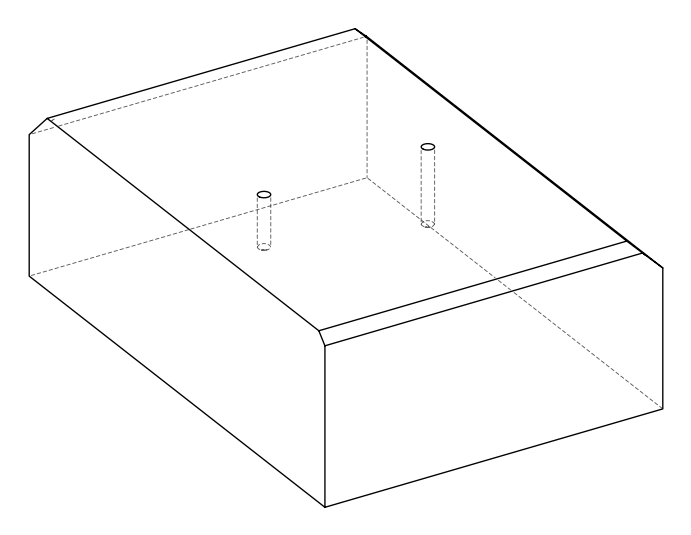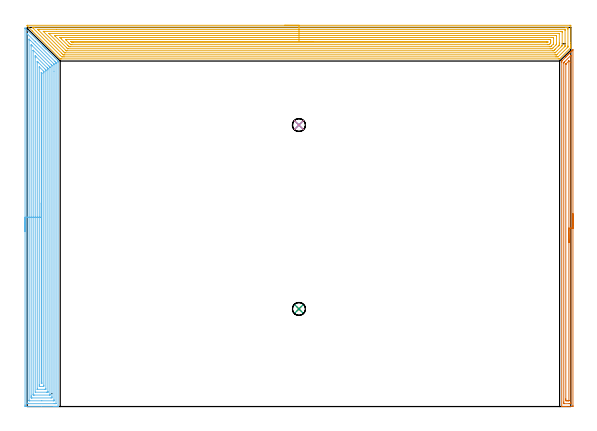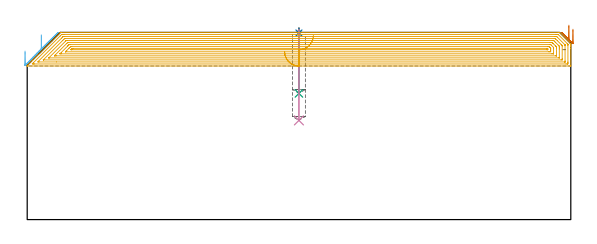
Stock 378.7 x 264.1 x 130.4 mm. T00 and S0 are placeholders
(PLAN: 7 operations, 2 tool changes, 51.6 min)
(1 SPOT_DRILL | STEP1POCKET | NXT0321_9005460120000 | 0.03 min | 0 mm3)
(2 SPOT_DRILL_1 | STEP1POCKET_1 | NXT0321_9005460120000 | 0.03 min | 1 mm3)
(3 DRILL_BLIND_HOLE_INTO_CENTER | STEP1POCKET | UGT0301_485 | 0.18 min | 2575 mm3)
(4 DRILL_BLIND_HOLE_INTO_CENTER_1 | STEP1POCKET_1 | UGT0301_485 | 0.25 min | 3766 mm3)
(5 AREA_MILL | FG_CHAMFER_SURFACE | UGT0205_001 | 26.63 min | 103472 mm3)
(6 AREA_MILL_1 | FG_CHAMFER_SURFACE_1 | UGT0205_001 | 18.39 min | 65902 mm3)
(7 AREA_MILL_2 | FG_CHAMFER_SURFACE_2 | UGT0205_001 | 6.09 min | 7398 mm3)
(TOOL NXT0321_9005460120000 | NC Spot Drill, 142deg, 12mm, Carbide, Uncoated | D12 PA142 FL30 Z2)
(TOOL UGT0301_485 | Carbide Drill 9.0 mm | D9 PA118 FL81 Z2)
(TOOL UGT0205_001 | Chamfer Mill 20 x 3 x 45 deg. | D20 FL50 Z2)
(OP 1 SPOT_DRILL)
G17 G21 G94 G90
T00 M6
G54
G17 G0 G90 X189.3 Y68. S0 M3
G43 Z140.4 H0
G94 G81 G98 Z130.013 F250. R133.4
G80
M5
M2
(OP 2 SPOT_DRILL_1)
G17 G21 G94 G90
T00 M6
G54
G17 G0 G90 X189.3 Y196.1 S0 M3
G43 Z140.4 H0
G94 G81 G98 Z130.013 F250. R133.4
G80
M5
M2
(OP 3 DRILL_BLIND_HOLE_INTO_CENTER)
G17 G21 G94 G90
T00 M6
G54
G17 G0 G90 X189.3 Y68. S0 M3
G43 Z140.4 H0
G94 G81 G98 Z87.9 F250. R132.4
G80
M5
M2
(OP 4 DRILL_BLIND_HOLE_INTO_CENTER_1)
G17 G21 G94 G90
T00 M6
G54
G17 G0 G90 X189.3 Y196.1 S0 M3
G43 Z140.4 H0
G94 G81 G98 Z69.1 F250. R132.4
G80
M5
M2
(OP 5 AREA_MILL)
G17 G21 G94 G90
T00 M6
G54
G17 G0 G90 X179.35 Y265.6 S1061 M3
G43 Z140.4 H0
Z117.
G94 G1 X179.388 Z116.128 F250.
X179.502 Z115.263
X179.691 Z114.412
X179.953 Z113.58
X180.287 Z112.774
X180.69 Z112.
X181.158 Z111.264
X181.69 Z110.572
X182.279 Z109.929
X182.922 Z109.34
X183.614 Z108.808
X184.35 Z108.34
X185.124 Z107.937
X185.93 Z107.603
X186.762 Z107.341
X187.614 Z107.152
X188.478 Z107.038
X189.35 Z107.
X378.067
X378.389 Y265.597 Z107.002
X378.69 Y265.592 Z107.006
X378.7 Y265.287 Z107.31
Y253.455 Z119.14
Y252.044 Z120.553
Y251.675 Z120.921
Y250.936 Z121.663
Y250.633 Z121.967
X378.695 Y250.024 Z122.573
X378.69 Y249.993 Z122.604
X378.433 Y249.732 Z122.866
X370.955 Y242.255 Z130.344
X370.912 Y242.215 Z130.385
X370.9 Y242.207 Z130.393
X370.018 Y242.2 Z130.4
X23.887
X23.075 Y242.205 Z130.395
X23. Y242.207 Z130.393
X22.993
X3.533 Y261.666 Z110.932
X0.173 Y265.027 Z107.572
X0.005 Y265.191 Z107.401
X0.001 Y265.21 Z107.382
X0. Y265.395 Z107.199
X0.002 Y265.591 Z107.006
X0.043 Y265.595 Z107.005
X0.185 Y265.6 Z107.
X189.35
Y264.186 Z108.414
X375.384
X376.232 Y264.183 Z108.417
X376.279 Y264.179 Z108.421
X376.69 Y264.137 Z108.463
X376.697 Y263.72 Z108.88
X376.699 Y263.247 Z109.353
X376.7 Y262.827 Z109.773
Y251.256 Z121.344
X376.697 Y250.785 Z121.815
X376.693 Y250.575 Z122.025
X376.69 Y250.472 Z122.128
X376.651 Y250.413 Z122.187
X376.279 Y250.029 Z122.571
X376.211 Y249.961 Z122.639
X370.018 Y243.769 Z128.831
X369.963 Y243.718 Z128.882
X369.902 Y243.663 Z128.937
X369.169 Y243.618 Z128.982
X369.123 Y243.616 Z128.984
X368.278 Y243.614 Z128.986
X25.725
X24.829 Y243.616 Z128.984
X24.781 Y243.618 Z128.982
X23.998 Y243.663 Z128.937
X23.887 Y243.768 Z128.832
X23.096 Y244.553 Z128.047
X22.993 Y244.657 Z127.943
X4.21 Y263.441 Z109.159
X3.525 Y264.137 Z108.463
X4.165 Y264.182 Z108.418
X4.21 Y264.183 Z108.417
X5.055 Y264.186 Z108.414
X189.35
Y262.772 Z109.828
X374.49 Y262.771 Z109.829
X374.629 Y262.77 Z109.83
X374.678 Y262.767 Z109.833
X374.685 Y262.766 Z109.834
X374.69 Y262.755 Z109.845
X374.695 Y262.705 Z109.895
X374.698 Y262.566 Z110.034
X374.7 Y262.356 Z110.244
Y262.147 Z110.453
Y251.466 Z121.134
X374.697 Y251.125 Z121.475
X374.693 Y250.955 Z121.645
X374.69 Y250.914 Z121.686
X374.665 Y250.876 Z121.724
X374.582 Y250.785 Z121.815
X374.537 Y250.737 Z121.863
X374.49 Y250.689 Z121.911
X369.123 Y245.323 Z127.277
X368.858 Y245.07 Z127.53
X368.82 Y245.035 Z127.565
X368.765 Y245.033 Z127.567
X368.644 Y245.03 Z127.57
X368.229 Y245.029 Z127.571
X367.752 Y245.028 Z127.572
X26.093 Y245.029 Z127.571
X25.676 Y245.03 Z127.57
X25.194 Y245.033 Z127.567
X25.099 Y245.035 Z127.565
X24.916 Y245.195 Z127.405
X24.781 Y245.32 Z127.28
X24.656 Y245.444 Z127.156
X23.887 Y246.212 Z126.388
X7.788 Y262.312 Z110.288
X7.747 Y262.356 Z110.244
X7.378 Y262.765 Z109.835
X7.788 Y262.768 Z109.832
X8.266 Y262.771 Z109.829
X20.421 Y262.772 Z109.828
X189.35
Y261.357 Z111.243
X371.917
X372.615 Y261.35 Z111.25
X372.69 Y261.347 Z111.253
X372.693 Y261.243 Z111.357
X372.697 Y261.021 Z111.579
X372.7 Y260.577 Z112.023
Y251.676 Z120.924
X372.69 Y251.453 Z121.147
X372.685 Y251.345 Z121.255
X372.615 Y251.272 Z121.328
X372.416 Y251.068 Z121.532
X372.136 Y250.785 Z121.815
X371.972 Y250.62 Z121.98
X369.295 Y247.943 Z124.657
X368.229 Y246.878 Z125.722
X367.955 Y246.606 Z125.994
X367.863 Y246.519 Z126.081
X367.806 Y246.467 Z126.133
X367.773 Y246.45 Z126.15
X367.225 Y246.443 Z126.157
X26.46
X26.265 Y246.445 Z126.155
X26.167 Y246.447 Z126.153
X26.122 Y246.449 Z126.151
X26.038 Y246.523 Z126.077
X25.676 Y246.875 Z125.725
X25.325 Y247.224 Z125.376
X24.781 Y247.767 Z124.833
X11.365 Y261.184 Z111.416
X11.256 Y261.296 Z111.304
X11.217 Y261.341 Z111.259
X11.209 Y261.351 Z111.249
X11.218 Y261.353 Z111.247
X11.266 Y261.355 Z111.245
X11.365 Y261.357 Z111.243
X11.475
X189.35
Y259.943 Z112.657
X370.018
X370.656 Y259.941 Z112.659
X370.683 Y259.938 Z112.662
X370.69 Y259.936 Z112.664
X370.696 Y259.901 Z112.699
X370.699 Y259.686 Z112.914
X370.7 Y253.666 Z118.934
Y252.776 Z119.824
X370.698 Y252.565 Z120.035
X370.691 Y251.895 Z120.705
X370.678 Y251.789 Z120.811
X370.569 Y251.675 Z120.925
X370.297 Y251.397 Z121.203
X370.018 Y251.116 Z121.484
X367.906 Y249.004 Z123.596
X367.335 Y248.433 Z124.167
X367.013 Y248.114 Z124.486
X366.819 Y247.926 Z124.674
X366.764 Y247.874 Z124.726
X366.692 Y247.863 Z124.737
X366.44 Y247.861 Z124.739
X365.804 Y247.857 Z124.743
X27.722 Y247.858 Z124.742
X27.464 Y247.86 Z124.74
X27.207 Y247.864 Z124.736
X27.142 Y247.868 Z124.732
X27.106 Y247.9 Z124.7
X27.031 Y247.971 Z124.629
X26.885 Y248.114 Z124.486
X15.313 Y259.686 Z112.914
X15.141 Y259.861 Z112.739
X15.082 Y259.926 Z112.674
X15.075 Y259.935 Z112.665
X15.088 Y259.937 Z112.663
X15.148 Y259.94 Z112.66
X15.321 Y259.942 Z112.658
X189.35 Y259.943 Z112.657
Y258.529 Z114.071
X368.229
X368.498 Y258.528 Z114.072
X368.62 Y258.525 Z114.075
X368.677 Y258.522 Z114.078
X368.691 Y258.515 Z114.085
X368.693 Y258.499 Z114.101
X368.699 Y258.328 Z114.272
X368.7 Y252.986 Z119.614
X368.698 Y252.565 Z120.035
X368.694 Y252.331 Z120.269
X368.69 Y252.273 Z120.327
X368.671 Y252.231 Z120.369
X368.62 Y252.176 Z120.424
X368.229 Y251.777 Z120.823
X368.178 Y251.725 Z120.875
X366.44 Y249.988 Z122.612
X366.347 Y249.894 Z122.706
X365.944 Y249.498 Z123.102
X365.806 Y249.366 Z123.234
X365.698 Y249.278 Z123.322
X365.546 Y249.275 Z123.325
X365.276 Y249.272 Z123.328
X364.651 Y249.271 Z123.329
X364.383
X28.359
X28.269 Y249.272 Z123.328
X28.215 Y249.275 Z123.325
X28.188 Y249.278 Z123.322
X28.164 Y249.295 Z123.305
X27.959 Y249.494 Z123.106
X27.553 Y249.894 Z122.706
X27.464 Y249.983 Z122.617
X19.415 Y258.033 Z114.567
X19.125 Y258.329 Z114.271
X18.983 Y258.476 Z114.124
X18.95 Y258.523 Z114.077
X18.985 Y258.524 Z114.076
X19.415 Y258.528 Z114.072
X19.683 Y258.529 Z114.071
X20.309
X189.35
Y257.115 Z115.485
X365.546
X366.342 Y257.114 Z115.486
X366.44 Y257.112 Z115.488
X366.539 Y257.108 Z115.492
X366.69 Y257.095 Z115.505
X366.693 Y257.016 Z115.584
X366.698 Y256.759 Z115.841
X366.7 Y253.455 Z119.145
X366.699 Y253.197 Z119.403
X366.694 Y252.881 Z119.719
X366.69 Y252.724 Z119.876
X366.679 Y252.688 Z119.912
X366.647 Y252.652 Z119.948
X366.566 Y252.565 Z120.035
X365.165 Y251.163 Z121.437
X364.784 Y250.785 Z121.815
X364.716 Y250.721 Z121.879
X364.691 Y250.7 Z121.9
X364.651 Y250.692 Z121.908
X363.856 Y250.686 Z121.914
X363.757
X30.148 Y250.685 Z121.915
X29.351 Y250.688 Z121.913
X29.253 Y250.69 Z121.91
X29.225 Y250.692 Z121.908
X29.19 Y250.719 Z121.881
X29.119 Y250.785 Z121.815
X28.359 Y251.538 Z121.062
X28.222 Y251.675 Z120.925
X23.772 Y256.125 Z116.475
X22.993 Y256.907 Z115.693
X22.892 Y257.016 Z115.584
X22.811 Y257.108 Z115.492
X22.896 Y257.112 Z115.488
X22.993 Y257.113 Z115.487
X23.787 Y257.115 Z115.485
X189.35
Y255.701 Z116.899
X363.29 Y255.7 Z116.9
X363.757
X364.187 Y255.698 Z116.902
X364.651 Y255.694 Z116.906
X364.695 Y255.235 Z117.365
X364.698 Y255.189 Z117.411
X364.7 Y254.297 Z118.303
X364.697 Y253.455 Z119.145
X364.695 Y253.411 Z119.189
X364.651 Y253.11 Z119.49
X364.381 Y252.834 Z119.766
X364.117 Y252.565 Z120.035
X363.937 Y252.385 Z120.215
X363.757 Y252.209 Z120.391
X363.645 Y252.107 Z120.493
X363.543 Y252.104 Z120.496
X363.328 Y252.101 Z120.499
X362.863 Y252.1 Z120.5
X362.436
X31.042
X30.614 Y252.101 Z120.499
X30.382 Y252.104 Z120.496
X30.269 Y252.106 Z120.494
X30.148 Y252.21 Z120.39
X29.786 Y252.565 Z120.035
X29.253 Y253.093 Z119.507
X28.891 Y253.455 Z119.145
X27.464 Y254.882 Z117.718
X27.113 Y255.235 Z117.365
X26.766 Y255.588 Z117.012
X26.671 Y255.687 Z116.913
X26.668 Y255.695 Z116.905
X26.678 Y255.696 Z116.904
X26.717 Y255.699 Z116.901
X26.841 Y255.7 Z116.9
X26.997
X189.35 Y255.701 Z116.899
Y254.286 Z118.314
X362.027
X362.408 Y254.284 Z118.316
X362.598 Y254.282 Z118.318
X362.684 Y254.28 Z118.32
X362.69 Y254.217 Z118.383
X362.693 Y253.624 Z118.976
X362.658 Y253.567 Z119.033
X362.602 Y253.521 Z119.079
X361.909 Y253.514 Z119.086
X31.843
X31.443 Y253.516 Z119.084
X31.343 Y253.518 Z119.082
X31.298 Y253.52 Z119.08
X31.224 Y253.584 Z119.016
X31.042 Y253.758 Z118.842
X30.629 Y254.174 Z118.426
X30.535 Y254.273 Z118.327
X30.53 Y254.281 Z118.319
X30.54 Y254.282 Z118.318
X30.584 Y254.284 Z118.316
X30.676 Y254.286 Z118.314
X189.35
X190.222 Z118.352
X191.086 Z118.466
X191.938 Z118.654
X192.77 Z118.917
X193.576 Z119.251
X194.35 Z119.653
X195.086 Z120.122
X195.778 Z120.653
X196.421 Z121.243
X197.01 Z121.886
X197.542 Z122.578
X198.01 Z123.314
X198.413 Z124.087
X198.747 Z124.893
X199.009 Z125.725
X199.198 Z126.577
X199.312 Z127.442
X199.35 Z128.314
G0 Z140.4
M5
M2
(OP 6 AREA_MILL_1)
G17 G21 G94 G90
T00 M6
G54
G17 G0 G90 X-1.5 Y121.85 S1061 M3
G43 Z140.4 H0
Z117.4
G94 G1 Y121.888 Z116.528 F250.
Y122.002 Z115.664
Y122.191 Z114.812
Y122.453 Z113.98
Y122.787 Z113.174
Y123.19 Z112.4
Y123.658 Z111.664
Y124.19 Z110.972
Y124.779 Z110.329
Y125.422 Z109.74
Y126.114 Z109.208
Y126.85 Z108.74
Y127.624 Z108.337
Y128.43 Z108.003
Y129.262 Z107.741
Y130.113 Z107.552
Y130.978 Z107.438
Y131.85 Z107.4
Y263.405
X-1.497 Y263.685 Z107.403
X-1.496 Y263.686 Z107.404
X-1.485 Y263.685 Z107.415
X-0.738 Y262.94 Z108.158
X10.506 Y251.694 Z119.405
X10.717 Y251.484 Z119.615
X10.883 Y251.32 Z119.777
X11.044 Y251.157 Z119.942
X11.164 Y251.037 Z120.062
X11.324 Y250.879 Z120.219
X11.48 Y250.721 Z120.378
X11.61 Y250.591 Z120.508
X11.765 Y250.437 Z120.66
X11.917 Y250.284 Z120.814
X12.057 Y250.144 Z120.954
X12.206 Y249.996 Z121.102
X12.353 Y249.848 Z121.251
X12.503 Y249.698 Z121.401
X12.648 Y249.554 Z121.543
X12.789 Y249.412 Z121.687
X12.949 Y249.252 Z121.847
X13.089 Y249.113 Z121.985
X13.225 Y248.976 Z122.123
X13.396 Y248.805 Z122.294
X18.975 Y243.225 Z127.874
X21.43 Y240.77 Z130.33
X21.475 Y240.72 Z130.375
X21.493 Y240.696 Z130.392
X21.5 Y239.877 Z130.4
Y0.164
X21.497 Y0.008 Z130.388
X21.491 Y0.007 Z130.382
X21.157 Y0. Z130.056
X20.797 Z129.697
X20.15 Z129.045
X18.943 Z127.84
X18.385 Z127.279
X9.919 Z118.816
X-0.429 Z108.468
X-1.033 Y0.001 Z107.865
X-1.24 Y0.004 Z107.657
X-1.492 Y0.009 Z107.406
X-1.495 Y0.142 Z107.403
X-1.499 Y0.61 Z107.401
X-1.5 Y1.083 Z107.4
Y131.85
X-0.086 Z108.814
X-0.085 Y259.453 Z108.815
X-0.084 Y259.519 Z108.816
X-0.078 Y259.816 Z108.822
X0.018 Y259.725 Z108.918
X0.23 Y259.519 Z109.13
X5.588 Y254.162 Z114.488
X19.267 Y240.482 Z128.167
X19.868 Y239.877 Z128.768
X20.071 Y239.667 Z128.971
X20.079 Y239.463 Z128.979
X20.085 Y239.05 Z128.985
Y238.985
Y2.189
X20.084 Y2.085 Z128.984
X20.081 Y2.035 Z128.981
X20.08 Y2.017 Z128.98
X20.049 Y2.01 Z128.949
X19.656 Y2.002 Z128.556
X19.267 Y2.001 Z128.167
X18.776 Y2. Z127.676
X0.733 Y2.001 Z109.633
X0.238 Y2.003 Z109.138
X0.021 Y2.01 Z108.921
X-0.079 Y2.02 Z108.821
X-0.085 Y2.33 Z108.815
Y2.396
X-0.086 Y131.85 Z108.814
X1.328 Z110.228
X1.329 Y255.344 Z110.229
X1.333 Y255.947 Z110.233
X1.334 Y255.951 Z110.234
X1.347 Y255.947 Z110.247
X1.615 Y255.684 Z110.515
X2.246 Y255.055 Z111.146
X4.255 Y253.046 Z113.155
X18.385 Y238.916 Z127.285
X18.588 Y238.709 Z127.488
X18.637 Y238.656 Z127.537
X18.659 Y238.63 Z127.559
X18.664 Y238.574 Z127.564
X18.668 Y238.382 Z127.568
X18.67 Y238.092 Z127.57
X18.671 Y233.572 Z127.571
Y4.784
X18.668 Y4.181 Z127.568
X18.666 Y4.037 Z127.566
X18.665 Y4.01 Z127.565
X18.623 Y4.006 Z127.523
X18.562 Y4.001 Z127.462
X10.179 Y4. Z119.079
X1.794 Y4.001 Z110.694
X1.615 Y4.004 Z110.515
X1.436 Y4.01 Z110.336
X1.335 Y4.017 Z110.235
X1.332 Y4.085 Z110.232
X1.331 Y4.181 Z110.231
X1.329 Y4.471 Z110.229
X1.328 Y131.85 Z110.228
X2.743 Z111.643
Y251.236
X2.744 Y251.484 Z111.644
X2.747 Y251.984 Z111.647
X2.749 Y252.086 Z111.649
X2.942 Y251.9 Z111.842
X3.368 Y251.484 Z112.268
X16.76 Y238.092 Z125.66
X16.902 Y237.946 Z125.802
X17.196 Y237.643 Z126.096
X17.251 Y237.582 Z126.151
X17.253 Y237.566 Z126.153
X17.256 Y237.527 Z126.156
X17.257 Y237.447 Z126.157
Y237.199
Y6.86
X17.253 Y6.219 Z126.153
X17.25 Y6.01 Z126.15
X16.587 Y6. Z125.487
X3.348 Z112.248
X2.95 Y6.006 Z111.85
X2.757 Y6.01 Z111.657
X2.75 Y6.119 Z111.65
X2.744 Y6.611 Z111.644
X2.743 Y6.86 Z111.643
Y7.505
Y131.85
X4.157 Z113.057
Y248.019
X4.16 Y248.127 Z113.06
X4.164 Y248.197 Z113.064
X4.167 Y248.224 Z113.067
X4.186 Y248.207 Z113.086
X4.263 Y248.135 Z113.163
X4.489 Y247.912 Z113.389
X15.202 Y237.199 Z124.102
X15.737 Y236.658 Z124.637
X15.821 Y236.569 Z124.721
X15.836 Y236.539 Z124.736
X15.839 Y236.485 Z124.739
X15.842 Y236.413 Z124.742
X15.843 Y236.306 Z124.743
Y236.199
X15.842 Y8.43 Z124.742
X15.839 Y8.216 Z124.739
X15.836 Y8.073 Z124.736
X15.83 Y8.009 Z124.73
X15.816 Y8.007 Z124.716
X15.737 Y8.004 Z124.637
X15.492 Y8.001 Z124.392
X4.9 Z113.8
X4.263 Y8.008 Z113.163
X4.179 Y8.01 Z113.079
X4.164 Y8.323 Z113.064
X4.159 Y8.538 Z113.059
X4.158 Y8.645 Z113.058
X4.157 Y131.85 Z113.057
X5.571 Z114.471
Y243.448
X5.573 Y243.909 Z114.473
X5.577 Y244.341 Z114.477
X5.578 Y244.362 Z114.478
X5.606 Y244.341 Z114.506
X6.028 Y243.923 Z114.928
X13.972 Y235.98 Z122.872
X14.252 Y235.695 Z123.152
X14.392 Y235.549 Z123.292
X14.422 Y235.515 Z123.322
X14.424 Y235.479 Z123.324
X14.426 Y235.413 Z123.326
X14.428 Y234.951 Z123.328
X14.429 Y234.521 Z123.329
Y10.431
X14.428 Y10.2 Z123.328
X14.426 Y10.084 Z123.326
X14.422 Y10.028 Z123.322
X14.42 Y10.01 Z123.32
X14.392 Y10.005 Z123.292
X13.972 Y10.002 Z122.872
X13.515 Y10. Z122.415
X5.572 Z114.472
X5.571 Y131.85 Z114.471
X6.985 Z115.885
Y239.877
X6.987 Y240.239 Z115.887
X6.99 Y240.42 Z115.89
X6.992 Y240.494 Z115.892
X7.048 Y240.443 Z115.948
X7.625 Y239.877 Z116.525
X12.206 Y235.296 Z121.106
X12.973 Y234.521 Z121.873
X13.008 Y234.465 Z121.908
X13.01 Y234.418 Z121.91
X13.013 Y234.316 Z121.913
X13.014 Y234.112 Z121.914
X13.015 Y233.703 Z121.915
X13.014 Y12.292 Z121.914
X13.013 Y12.216 Z121.913
X13.008 Y12.022 Z121.908
X12.634 Y12.007 Z121.534
X12.419 Y12.001 Z121.319
X7.041 Z115.941
X7.021 Y12.002 Z115.921
X7.003 Y12.008 Z115.903
X6.992 Y12.014 Z115.892
X6.99 Y12.034 Z115.89
X6.986 Y12.14 Z115.886
X6.985 Y131.85 Z115.885
X8.4 Z117.3
Y236.306
X8.401 Y236.585 Z117.301
X8.403 Y236.625 Z117.303
X8.404 Y236.634 Z117.304
X8.469 Y236.575 Z117.369
X8.606 Y236.446 Z117.506
X8.676 Y236.377 Z117.576
X11.425 Y233.628 Z120.325
X11.528 Y233.519 Z120.428
X11.594 Y233.447 Z120.494
X11.596 Y233.417 Z120.496
X11.599 Y233.35 Z120.499
X11.6 Y232.735 Z120.5
Y232.455
Y14.895
X11.599 Y14.617 Z120.499
X11.593 Y14.002 Z120.493
X11.326 Y14. Z120.226
X8.678 Z117.578
X8.407 Y14.002 Z117.307
X8.403 Y14.278 Z117.303
X8.4 Y14.895 Z117.3
Y15.174
Y131.85
X9.814 Z118.714
Y232.1
X9.815 Y232.475 Z118.715
X9.819 Y232.735 Z118.719
X9.821 Y232.767 Z118.721
X9.826 Y232.766 Z118.726
X9.865 Y232.735 Z118.765
X9.947 Y232.652 Z118.847
X10.179 Y232.409 Z119.079
X10.182 Y232.35 Z119.082
X10.185 Y232.222 Z119.085
X10.186 Y232.101 Z119.086
Y231.842
X10.185 Y16.68 Z119.085
X10.184 Y16.422 Z119.084
X10.18 Y16.052 Z119.08
X10.169 Y16.01 Z119.069
X10.115 Y16.007 Z119.015
X10. Y16.005 Z118.9
X9.885 Y16.007 Z118.785
X9.831 Y16.01 Z118.731
X9.821 Y16.048 Z118.721
X9.816 Y16.42 Z118.716
X9.814 Y17.315 Z118.714
Y131.85
Y132.722 Z118.752
Y133.586 Z118.866
Y134.438 Z119.054
Y135.27 Z119.317
Y136.076 Z119.651
Y136.85 Z120.053
Y137.586 Z120.522
Y138.278 Z121.053
Y138.921 Z121.643
Y139.51 Z122.286
Y140.041 Z122.978
Y140.51 Z123.714
Y140.913 Z124.488
Y141.247 Z125.294
Y141.509 Z126.126
Y141.698 Z126.977
Y141.812 Z127.842
Y141.85 Z128.714
G0 Z140.4
M5
M2
(OP 7 AREA_MILL_2)
G17 G21 G94 G90
T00 M6
G54
G17 G0 G90 X380.2 Y134.25 S1061 M3
G43 Z140.4 H0
Z132.6
G94 G1 Y134.212 Z131.728 F250.
Y134.098 Z130.864
Y133.909 Z130.012
Y133.647 Z129.18
Y133.313 Z128.374
Y132.91 Z127.6
Y132.441 Z126.864
Y131.91 Z126.172
Y131.321 Z125.529
Y130.678 Z124.94
Y129.986 Z124.409
Y129.25 Z123.94
Y128.476 Z123.537
Y127.67 Z123.203
Y126.838 Z122.941
Y125.986 Z122.752
Y125.121 Z122.638
Y124.25 Z122.6
X380.199 Y0.609 Z122.601
X380.196 Y0.214 Z122.602
X380.192 Y0.01 Z122.605
X379.809 Y0. Z122.988
X375.423 Z127.371
X374.865 Z127.931
X374.546 Z128.25
X373.988 Z128.808
X373.669 Z129.126
X372.685 Z130.114
X372.541 Y0.002 Z130.252
X372.402 Y0.01 Z130.388
X372.4 Y0.163 Z130.4
Y239.856
X372.405 Y240.665 Z130.395
X372.407 Y240.701 Z130.392
X372.451 Y240.749 Z130.349
X372.791 Y241.093 Z130.006
X374.847 Y243.148 Z127.95
X374.984 Y243.286 Z127.811
X375.126 Y243.427 Z127.672
X375.278 Y243.579 Z127.519
X375.423 Y243.725 Z127.373
X375.573 Y243.874 Z127.225
X375.709 Y244.01 Z127.088
X375.861 Y244.164 Z126.934
X376.354 Y244.654 Z126.446
X376.614 Y244.915 Z126.184
X376.739 Y245.04 Z126.058
X377.085 Y245.385 Z125.715
X377.28 Y245.58 Z125.52
X377.507 Y245.808 Z125.291
X377.616 Y245.918 Z125.18
X378.054 Y246.355 Z124.745
X378.493 Y246.795 Z124.303
X378.698 Y246.998 Z124.102
X378.752 Y247.052 Z124.048
X379.37 Y247.672 Z123.426
X379.585 Y247.885 Z123.215
X380.186 Y248.486 Z122.612
X380.195 Y248.488 Z122.603
X380.199 Y248.486 Z122.599
X380.2 Y124.25 Z122.6
X378.786 Z124.014
X378.785 Y2.544 Z124.015
X378.784 Y2.395 Z124.016
X378.779 Y2.032 Z124.021
X378.433 Y2.009 Z124.367
X378.054 Y2.004 Z124.746
X377.564 Y2. Z125.236
X374.056 Z128.744
X373.882 Y2.003 Z128.918
X373.853 Y2.005 Z128.947
X373.827 Y2.009 Z128.973
X373.821 Y2.045 Z128.979
X373.816 Y2.244 Z128.984
X373.815 Y2.395 Z128.985
X373.814 Y3.139 Z128.986
X373.815 Y239.336 Z128.985
X373.816 Y239.522 Z128.984
X373.819 Y239.614 Z128.981
X373.821 Y239.657 Z128.979
X373.842 Y239.68 Z128.958
X374.008 Y239.856 Z128.792
X374.278 Y240.128 Z128.522
X374.546 Y240.396 Z128.254
X378.47 Y244.32 Z124.33
X378.566 Y244.415 Z124.234
X378.706 Y244.549 Z124.094
X378.769 Y244.608 Z124.031
X378.779 Y244.475 Z124.021
X378.783 Y244.32 Z124.017
X378.785 Y244.15 Z124.015
X378.786 Y243.576 Z124.014
Y239.847
Y124.25
X377.372 Z125.428
X377.371 Y4.18 Z125.429
X377.37 Y4.081 Z125.43
X377.367 Y4.033 Z125.433
X377.365 Y4.015 Z125.435
X377.347 Y4.008 Z125.453
X377.177 Y4.004 Z125.623
X376.477 Y4. Z126.323
X376.3 Z126.5
X375.598 Y4.001 Z127.202
X375.423 Y4.005 Z127.377
X375.252 Y4.01 Z127.548
X375.235 Y4.18 Z127.565
X375.233 Y4.374 Z127.567
X375.229 Y5.073 Z127.571
Y5.27
Y238.268
X375.232 Y238.466 Z127.568
X375.235 Y238.597 Z127.565
X375.239 Y238.629 Z127.561
X375.249 Y238.642 Z127.551
X375.276 Y238.673 Z127.524
X375.423 Y238.823 Z127.377
X375.492 Y238.893 Z127.308
X377.349 Y240.749 Z125.451
X377.359 Y240.753 Z125.441
X377.365 Z125.435
X377.367 Y240.749 Z125.433
X377.371 Y240.618 Z125.429
Y240.551
X377.372 Y124.25 Z125.428
Y123.378 Z125.467
Y122.513 Z125.58
Y121.662 Z125.769
Y120.83 Z126.032
Y120.024 Z126.365
Y119.25 Z126.768
Y118.514 Z127.237
Y117.822 Z127.768
Y117.179 Z128.357
Y116.589 Z129.001
Y116.058 Z129.693
Y115.59 Z130.428
Y115.187 Z131.202
Y114.853 Z132.008
Y114.591 Z132.84
Y114.402 Z133.692
Y114.288 Z134.557
Y114.25 Z135.428
G0 Z140.4
M5
M2
